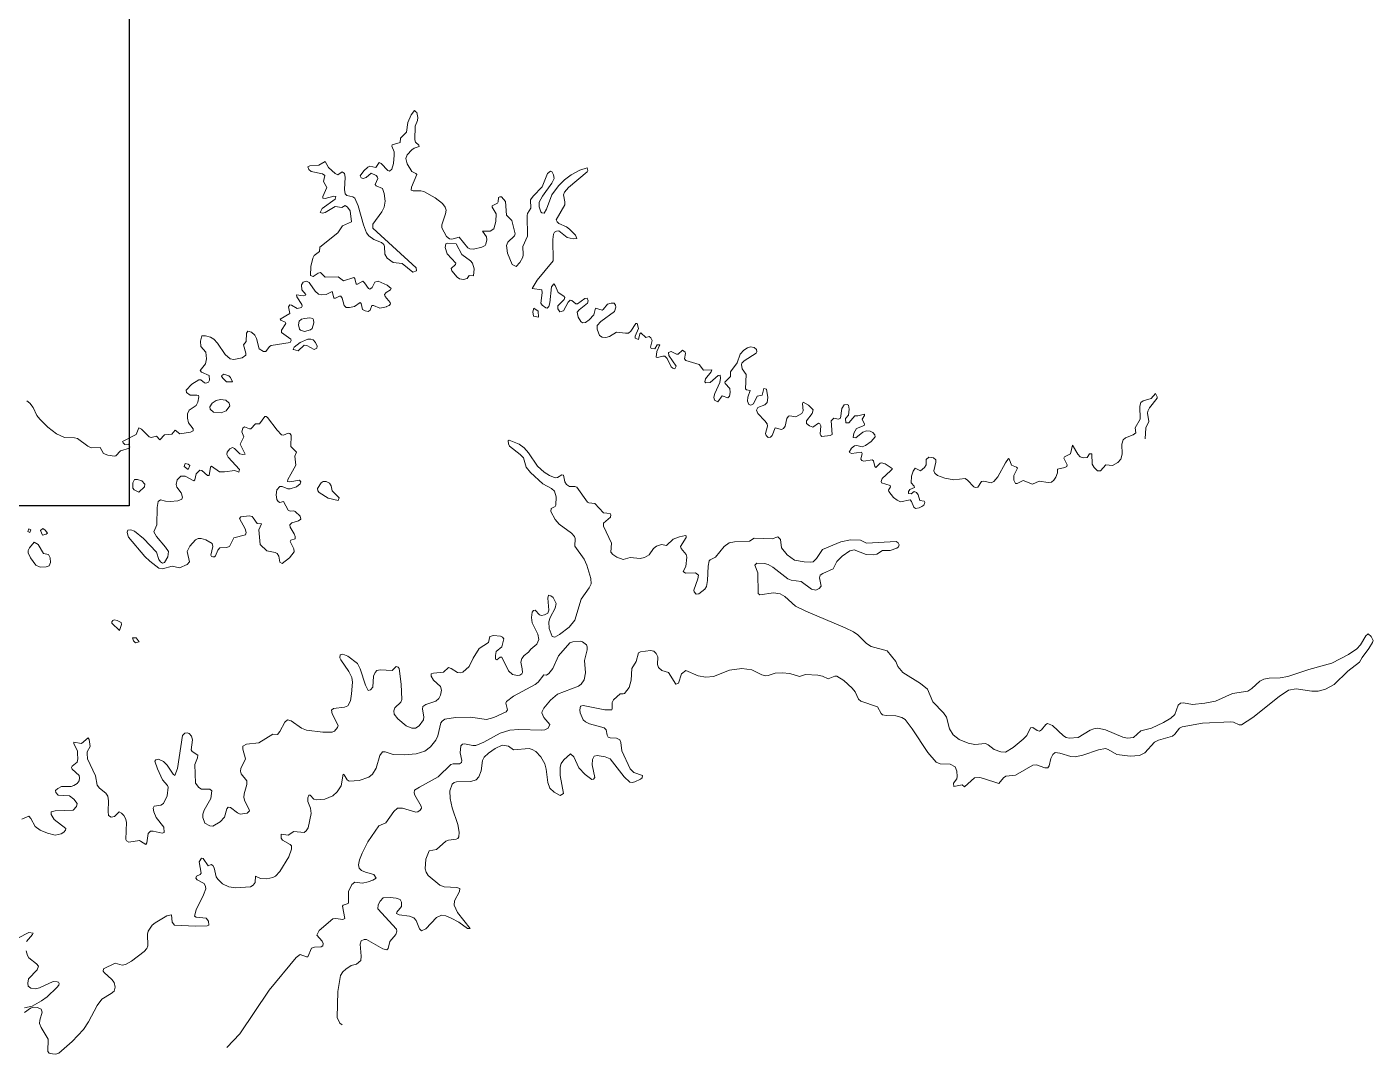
# Model space of a CAD drawing. Header units: feet. Extents: x -72 to 1107026, y -16 to 8357890.
# Drawn here: x 839074 to 883198, y 8104472 to 8138151 of the extents above; entities that cross this region are included whole.
import ezdxf

# ---------------------------------------------------------------- set-up
doc = ezdxf.new("R2010")
doc.units = ezdxf.units.FT
doc.header["$LTSCALE"] = 10
doc.header["$MEASUREMENT"] = 0
doc.layers.get('0').update_dxf_attribs({"linetype": 'CONTINUOUS'})
doc.layers.add('CURVAS_PERU_500_PSAD-18', color=23, linetype='CONTINUOUS', lineweight=5)

msp = doc.modelspace()

# ---------------------------------------------------------------- linework, layer by layer
at = {"color": 1}
msp.add_lwpolyline([(842429, 8122447), (719447, 8122447), (719447, 8280092), (842429, 8280092)], close=True, dxfattribs=at)
msp.add_lwpolyline([(842429, 8122447), (719447, 8122447), (719447, 8280092), (842429, 8280092)], close=True, dxfattribs=at)
at = {"layer": 'CURVAS_PERU_500_PSAD-18'}
for points in [[(851819, 8135371), (851773, 8135407), (851668, 8135271), (851554, 8135021), (851513, 8134702), (851323, 8134506), (851303, 8134359), (851044, 8134286), (851039, 8134238), (851108, 8134051), (851110, 8133951), (851088, 8133677), (851033, 8133486), (850954, 8133426), (850907, 8133439), (850688, 8133677), (850622, 8133705), (850508, 8133546), (850313, 8133582), (850246, 8133549), (850117, 8133431), (850002, 8133269), (850029, 8133201), (850099, 8133179), (850193, 8133210), (850362, 8133357), (850516, 8133282), (850570, 8133230), (850580, 8133183), (850488, 8132982), (850520, 8132945), (850725, 8132853), (850787, 8132691), (850813, 8132443), (850784, 8132246), (850707, 8132089), (850415, 8131683), (850415, 8131553), (851833, 8130251), (851838, 8130157), (851724, 8130115), (851371, 8130391), (851077, 8130422), (850879, 8130573), (850800, 8130700), (850797, 8130949), (850774, 8131020), (850695, 8131079), (850441, 8131182), (850283, 8131304), (850205, 8131402), (850106, 8131658), (849930, 8132284), (849820, 8132535), (849758, 8132577), (849565, 8132628), (849508, 8132674), (849480, 8132821), (849504, 8133220), (849485, 8133342), (849407, 8133402), (849266, 8133306), (849174, 8133340), (848958, 8133547), (848855, 8133741), (848644, 8133615), (848345, 8133593), (848279, 8133565), (848318, 8133476), (848394, 8133412), (848760, 8133333), (848841, 8133280), (848800, 8133086), (848899, 8132888), (848774, 8132590), (848774, 8132541), (848846, 8132529), (849136, 8132604), (849204, 8132594), (849180, 8132503), (848755, 8132194), (848687, 8132065), (848757, 8132048), (848855, 8132068), (849173, 8132263), (849395, 8132234), (849500, 8132299), (849583, 8132246), (849669, 8132124), (849712, 8131763), (849419, 8131625), (849263, 8131400), (848679, 8130930), (848669, 8130788), (848489, 8130653), (848442, 8130566), (848385, 8130298), (848371, 8129998), (848460, 8129970), (848625, 8130082), (848695, 8130100), (848852, 8129945), (849276, 8129957), (849454, 8129830), (849785, 8129933), (849824, 8129907), (849864, 8129713), (849912, 8129718), (850086, 8129810), (850144, 8129765), (850266, 8129576), (850309, 8129554), (850391, 8129606), (850476, 8129786), (850592, 8129820), (850887, 8129685), (851017, 8129571), (850996, 8129529), (850846, 8129438), (850798, 8129383), (850820, 8129313), (850980, 8129120), (850995, 8129073), (850949, 8129017), (850865, 8128979)], [(854984, 8130364), (854830, 8130733), (854795, 8130979), (854838, 8131095), (855056, 8131301), (855072, 8131371), (854967, 8131808), (854797, 8131984), (854757, 8132431), (854624, 8132576), (854575, 8132585), (854533, 8132563), (854522, 8132414), (854499, 8132370), (854320, 8132288), (854327, 8132239), (854451, 8132025), (854443, 8131775), (854382, 8131533), (854257, 8131457), (854012, 8131453), (854142, 8131273), (854149, 8131173), (854121, 8131027), (854091, 8130987), (853981, 8130927), (853715, 8130864), (853591, 8130874), (853523, 8130906), (853245, 8131256), (852999, 8131195), (852925, 8131200), (852832, 8131283), (852677, 8131566), (852679, 8131666), (852794, 8132023), (852811, 8132146), (852783, 8132241), (852692, 8132360), (852456, 8132544), (852085, 8132751), (851988, 8132774), (851738, 8132772), (851672, 8132802), (851675, 8132899), (851852, 8133311), (851826, 8133349), (851691, 8133410), (851537, 8133667), (851494, 8133836), (851534, 8133952), (851686, 8134117), (851763, 8134181), (851931, 8134228), (851916, 8134271), (851810, 8134376), (851794, 8134450), (851797, 8134899), (851879, 8135080), (851892, 8135179), (851850, 8135348), (851819, 8135371)], [(875730, 8124641), (875754, 8125010), (875849, 8125212), (875803, 8125482), (875811, 8125557), (875873, 8125665), (876124, 8125975), (876126, 8126024), (876065, 8126131), (875923, 8125967), (875658, 8125896), (875582, 8125835), (875555, 8125714), (875565, 8125289), (875405, 8125010), (875417, 8124837), (875339, 8124777), (875084, 8124673), (875007, 8124611), (874963, 8124469), (874970, 8124144), (874934, 8123974), (874833, 8123864), (874658, 8123768), (874439, 8123797), (874260, 8123594), (874163, 8123597), (874056, 8123701), (873995, 8123810), (873974, 8124154), (873908, 8124154), (873821, 8124037), (873697, 8124027), (873600, 8124050), (873515, 8124139), (873345, 8124442), (873285, 8124156), (873087, 8124055), (873063, 8124014), (873166, 8123788), (873162, 8123739), (873097, 8123704), (872854, 8123648), (872852, 8123530), (872794, 8123392), (872730, 8123285), (872652, 8123225), (872553, 8123216), (872256, 8123254), (872030, 8123155), (871732, 8123277), (871531, 8123180), (871482, 8123179), (871427, 8123289), (871419, 8123438), (871542, 8123681), (871509, 8123715), (871348, 8123778), (871274, 8123989), (871253, 8123999), (871147, 8123860), (870894, 8123400), (870769, 8123244), (870680, 8123206), (870436, 8123258), (870362, 8123251), (870245, 8123062), (870156, 8123050), (870109, 8123066), (869907, 8123287), (869823, 8123341), (869454, 8123304), (869159, 8123357), (868924, 8123441), (868829, 8123522), (868803, 8123592), (868867, 8123883), (868862, 8123958), (868786, 8124018), (868639, 8124047), (868551, 8123965), (868547, 8123793), (868493, 8123709), (868359, 8123599), (868190, 8123688), (868124, 8123585), (868070, 8123418), (868052, 8123197), (868159, 8123092), (868170, 8123048), (868009, 8122985), (867968, 8122922), (867966, 8122853), (868062, 8122839), (868159, 8122916), (868228, 8122889), (868288, 8122811), (868341, 8122620), (868487, 8122599), (868509, 8122558), (868475, 8122466), (868412, 8122425), (868323, 8122380), (868201, 8122359), (868145, 8122405), (868071, 8122591), (868022, 8122645), (867712, 8122574), (867601, 8122632), (867483, 8122724), (867320, 8122915), (867319, 8122964), (867380, 8123073), (867370, 8123118), (867085, 8123204), (867071, 8123251), (867104, 8123343), (867385, 8123591), (867436, 8123647), (867430, 8123670), (867201, 8123823), (867084, 8123862), (867039, 8123843), (866901, 8123701), (866868, 8123734), (866818, 8123927), (866780, 8123958), (866510, 8123916), (866439, 8123933), (866412, 8123974), (866452, 8124169), (866425, 8124206), (866105, 8124161), (866026, 8124212), (866105, 8124337), (866204, 8124413), (866277, 8124421), (866448, 8124382), (866564, 8124423), (866745, 8124556), (866875, 8124708), (866869, 8124779), (866804, 8124854), (866713, 8124895), (866590, 8124909), (866473, 8124869), (866246, 8124673), (866152, 8124687), (866179, 8124832), (866265, 8124983), (866518, 8125080), (866526, 8125128), (866456, 8125288), (866531, 8125409), (866526, 8125450), (866307, 8125399), (866208, 8125402), (866014, 8125175), (865919, 8125168), (865909, 8125314), (866007, 8125423), (866024, 8125622), (866002, 8125744), (865961, 8125771), (865864, 8125765), (865782, 8125643), (865736, 8125324), (865671, 8125294), (865526, 8125321), (865440, 8125236), (865466, 8124790), (865405, 8124750), (865133, 8124725), (865091, 8124751), (865074, 8124798), (865092, 8125072), (865063, 8125139), (865019, 8125154), (864837, 8125027), (864720, 8125066), (864624, 8125145), (864628, 8125239), (864814, 8125474), (864843, 8125593), (864687, 8125752), (864513, 8125845), (864491, 8125806), (864518, 8125558), (864471, 8125472), (864277, 8125363), (864082, 8125404), (864035, 8125393), (863985, 8125307), (863922, 8125065), (863871, 8124980), (863807, 8124946), (863595, 8125006), (863503, 8124751), (863446, 8124703), (863375, 8124686), (863302, 8124752), (863279, 8124823), (863344, 8125063), (863334, 8125137), (863265, 8125240), (863036, 8125471), (862991, 8125585), (863027, 8125673), (863259, 8125765), (863332, 8125831), (863358, 8126003), (863317, 8126274), (863226, 8126297), (863170, 8126081), (863006, 8126039), (862889, 8125792), (862803, 8125746), (862736, 8125769), (862691, 8125884), (862708, 8126007), (862781, 8126225), (862659, 8126253), (862622, 8126284), (862646, 8126756), (862519, 8126938), (862492, 8127084), (862507, 8127131), (862581, 8127199), (862980, 8127456), (862999, 8127501), (862984, 8127574), (862913, 8127640), (862790, 8127659), (862694, 8127633), (862569, 8127551), (862448, 8127425), (862357, 8127141), (862133, 8126842), (862139, 8126694), (861950, 8126500), (861966, 8126454), (862117, 8126292), (862125, 8126167), (862101, 8126045), (862052, 8125992), (861865, 8126053), (861724, 8125856), (861615, 8125911), (861592, 8126006), (861622, 8126127), (861789, 8126490), (861811, 8126639), (861800, 8126737), (861735, 8126721), (861474, 8126489), (861327, 8126477), (861298, 8126515), (861311, 8126612), (861504, 8126842), (861523, 8126908), (861251, 8126892), (861105, 8127087), (860674, 8127214), (860632, 8127272), (860663, 8127443), (860645, 8127490), (860567, 8127548), (860417, 8127421), (860368, 8127424), (860188, 8127510), (860098, 8127473), (860118, 8127382), (860352, 8127028), (860315, 8126942), (860243, 8126963), (860186, 8127010), (860056, 8127280), (859988, 8127352), (859914, 8127354), (859746, 8127307), (859700, 8127321), (859717, 8127513), (859822, 8127727), (859727, 8127726), (859655, 8127596), (859530, 8127609), (859512, 8127651), (859570, 8127865), (859527, 8127955), (859473, 8128005), (859355, 8127969), (859197, 8128125), (859168, 8128092), (859122, 8127901), (859009, 8127943), (859009, 8128014), (859123, 8128262), (859078, 8128430), (859036, 8128426), (858872, 8128175), (858794, 8128115), (858695, 8128107), (858399, 8128145), (858171, 8127996), (858051, 8127965), (857926, 8127975), (857844, 8128028), (857769, 8128239), (857770, 8128363), (857884, 8128495), (858328, 8128818), (858379, 8128957), (858365, 8129030), (858320, 8129089), (858221, 8129097), (858102, 8129062), (857967, 8128885), (857924, 8128861), (857712, 8128924), (857657, 8128710), (857503, 8128547), (857381, 8128459), (857285, 8128448), (857227, 8128495), (857140, 8128631), (857112, 8128801), (857172, 8128880), (857445, 8129097), (857465, 8129168), (857433, 8129261), (857365, 8129243), (857119, 8129074), (857070, 8129077), (856931, 8129184), (856884, 8129196), (856815, 8129126), (856660, 8128841), (856545, 8128804), (856476, 8128905), (856471, 8129003), (856682, 8129213), (856700, 8129284), (856677, 8129327), (856489, 8129447), (856393, 8129678), (856343, 8129723), (856268, 8129626), (856216, 8129104), (856176, 8128986), (856128, 8128930), (856079, 8128938), (855959, 8129026), (855924, 8129091), (855967, 8129437), (855946, 8129533), (855631, 8129571), (855794, 8129850), (856319, 8130481), (856317, 8131181), (856336, 8131355), (856371, 8131420), (856435, 8131458), (856509, 8131460), (856785, 8131248), (856979, 8131204), (857101, 8131215), (857051, 8131325), (856861, 8131523), (856761, 8131598), (856508, 8131706), (856452, 8131756), (856424, 8131824), (856705, 8132321), (856709, 8132421), (856667, 8132641), (856691, 8132738), (856824, 8132885), (857440, 8133396), (857464, 8133438), (857435, 8133531), (857199, 8133459), (856915, 8133300), (856695, 8133135), (856498, 8132943), (856276, 8132642), (856101, 8132174), (856026, 8132046), (855952, 8132056), (855914, 8132086), (855864, 8132254), (855866, 8132403), (855970, 8132602), (856284, 8133023), (856353, 8133182), (856337, 8133305), (856281, 8133416), (856235, 8133421), (856135, 8133347), (855962, 8132907), (855668, 8132601), (855583, 8132479), (855593, 8132206), (855487, 8132038), (855467, 8131966), (855480, 8131292), (855328, 8130951), (855340, 8130677), (855324, 8130604), (855229, 8130429), (855110, 8130301), (854984, 8130364)], [(848282, 8129795), (848240, 8129820), (848123, 8129779), (848070, 8129698), (848089, 8129526), (848218, 8129374), (848209, 8129354), (848125, 8129334), (847905, 8129370), (847921, 8129299), (848080, 8129045), (848096, 8128998), (848079, 8128954), (847936, 8128920), (847742, 8129033), (847695, 8129038), (847652, 8128978), (847689, 8128760), (847374, 8128566), (847401, 8128531), (847539, 8128472), (847565, 8128432), (847417, 8128203), (847419, 8128132), (847723, 8127915), (847739, 8127870), (847701, 8127809), (847085, 8127710), (847022, 8127671), (846906, 8127509), (846833, 8127504), (846689, 8127598), (846601, 8127935), (846549, 8128048), (846430, 8128139), (846311, 8128171), (846274, 8128113), (846265, 8127839), (846176, 8127722), (846253, 8127459), (846252, 8127386), (846129, 8127304), (845861, 8127247), (845739, 8127270), (845573, 8127412), (845318, 8127783), (845199, 8127910), (845092, 8127974), (844925, 8128026), (844804, 8128017), (844759, 8127851), (844773, 8127677), (844933, 8127490), (844964, 8127269), (844928, 8127099), (844755, 8126889), (844799, 8126833), (845047, 8126720), (845061, 8126574), (845028, 8126508), (844938, 8126467), (844891, 8126480), (844779, 8126580), (844708, 8126583), (844477, 8126437), (844289, 8126237), (844305, 8126169), (844423, 8126078), (844647, 8126075), (844695, 8126063), (844713, 8126018), (844673, 8125849), (844616, 8125739), (844392, 8125582), (844341, 8125470), (844342, 8125321), (844374, 8125174), (844520, 8124972), (844524, 8124904), (844434, 8124862), (844086, 8124810), (843931, 8124933), (843826, 8124803), (843579, 8124771), (843425, 8124610), (843317, 8124736), (843148, 8124694), (843077, 8124712), (842829, 8124958), (842745, 8125010), (842654, 8124786), (842212, 8124557), (842223, 8124512), (842279, 8124464), (842403, 8124468), (842447, 8124380), (842432, 8124336), (842145, 8124252), (841992, 8124091), (841945, 8124078), (841723, 8124109), (841585, 8124167), (841480, 8124358), (841183, 8124346), (841072, 8124402), (840731, 8124654), (840634, 8124679), (840310, 8124684), (840038, 8124806), (839764, 8125024), (839499, 8125290), (839404, 8125406), (839273, 8125675), (839164, 8125812), (839066, 8125889)], [(848344, 8129741), (848323, 8129771), (848282, 8129795)], [(849031, 8129451), (848882, 8129377), (848733, 8129367), (848635, 8129386), (848522, 8129483), (848344, 8129741)], [(849086, 8129446), (849078, 8129475), (849031, 8129451)], [(850865, 8128979), (850858, 8128975), (850638, 8128932), (850432, 8129020), (850383, 8129021), (850321, 8128860), (850260, 8128825), (850162, 8128842), (850074, 8128890), (850026, 8129081), (849994, 8129112), (849814, 8128981), (849642, 8128950), (849542, 8128956), (849467, 8129017), (849404, 8129258), (849366, 8129322), (849318, 8129323), (849184, 8129257), (849136, 8129262), (849086, 8129446)], [(842801, 8111452), (842968, 8111343), (843006, 8111396), (843049, 8111699), (843119, 8111782), (843217, 8111783), (843507, 8111714), (843576, 8111736), (843561, 8111907), (843311, 8112229), (843232, 8112412), (843209, 8112538), (843242, 8112603), (843465, 8112634), (843547, 8112683), (843666, 8112940), (843705, 8113220), (843677, 8113283), (843519, 8113466), (843349, 8113825), (843271, 8114079), (843301, 8114115), (843391, 8114137), (843551, 8114063), (843668, 8113950), (843864, 8113646), (843926, 8113609), (844007, 8113834), (844175, 8114917), (844253, 8114993), (844330, 8115010), (844394, 8114980), (844471, 8114897), (844496, 8114778), (844452, 8114444), (844495, 8114389), (844675, 8114276), (844666, 8114188), (844576, 8113962), (844599, 8113352), (844714, 8113213), (844792, 8113157), (845073, 8113154), (845133, 8113102), (845107, 8112850), (844884, 8112474), (844835, 8112337), (844835, 8112231), (844904, 8112038), (845066, 8111952), (845165, 8111950), (845413, 8112087), (845547, 8112240), (845624, 8112518), (845672, 8112571), (845745, 8112553), (845972, 8112381), (846067, 8112338), (846297, 8112367), (846370, 8112443), (846363, 8112490), (846217, 8112766), (846184, 8112886), (846197, 8113010), (846284, 8113314), (846284, 8113434), (846101, 8113663), (846069, 8113749), (846089, 8113840), (846234, 8114150), (846150, 8114475), (846156, 8114568), (846270, 8114634), (846676, 8114679), (847131, 8114958), (847286, 8114952), (847365, 8115051), (847523, 8115355), (847620, 8115429), (847738, 8115402), (848075, 8115155), (848243, 8115088), (848777, 8115028), (849083, 8115023), (849151, 8115058), (849259, 8115181), (849272, 8115249), (849075, 8115628), (849055, 8115746), (849127, 8115801), (849478, 8115843), (849592, 8115893), (849676, 8116054), (849715, 8116289), (849744, 8116662), (849725, 8116815), (849624, 8117017), (849367, 8117401), (849332, 8117466), (849337, 8117567), (849429, 8117585), (849592, 8117524), (849904, 8117281), (850000, 8117104), (850167, 8116570), (850256, 8116391), (850331, 8116414), (850410, 8116504), (850439, 8116860), (850490, 8116986), (850540, 8117045), (850653, 8117074), (851042, 8117053), (851172, 8117176), (851244, 8117157), (851274, 8117111), (851346, 8116602), (851358, 8116095), (851331, 8116006), (851136, 8115826), (851104, 8115728), (851111, 8115621), (851228, 8115461), (851509, 8115231), (851686, 8115162), (851810, 8115162), (851936, 8115240), (852075, 8115436), (852085, 8115533), (852036, 8115780), (852055, 8115864), (852145, 8115929), (852475, 8116048), (852573, 8116135), (852635, 8116244), (852658, 8116402), (852632, 8116524), (852403, 8116729), (852324, 8116862), (852325, 8116939), (852401, 8116964), (852732, 8116991), (852897, 8117149), (852982, 8117119), (853185, 8116985), (853289, 8116970), (853360, 8116992), (853572, 8117176), (853699, 8117453), (853893, 8117767), (854199, 8117972), (854252, 8118161), (854370, 8118192), (854593, 8118170), (854662, 8118142), (854705, 8118084), (854636, 8117820), (854455, 8117668), (854429, 8117546), (854435, 8117421), (854471, 8117394), (854587, 8117483), (854636, 8117484), (854863, 8117043), (854985, 8116920), (855155, 8116886), (855229, 8116897), (855293, 8116936), (855316, 8116980), (855310, 8117104), (855266, 8117325), (855300, 8117444), (855375, 8117543), (855514, 8117648), (855590, 8117753), (855785, 8117910), (855852, 8118065), (855821, 8118236), (855634, 8118617), (855613, 8118790), (855632, 8118964), (855683, 8119017), (855731, 8119022), (855870, 8118879), (855940, 8118856), (856039, 8118870), (856148, 8118929), (856177, 8119022), (856152, 8119421), (856173, 8119516), (856245, 8119501), (856326, 8119443), (856424, 8119243), (856392, 8119098), (856222, 8118792), (856176, 8118650), (856192, 8118427), (856286, 8118169), (856380, 8118143), (856531, 8118228), (856847, 8118474), (857035, 8118698), (857243, 8119389), (857498, 8119758), (857563, 8119893), (857555, 8120066), (857429, 8120498), (857334, 8120702), (857032, 8121130), (857045, 8121377), (857027, 8121448), (856921, 8121555), (856516, 8121846), (856393, 8122004), (856247, 8122266), (856255, 8122360), (856390, 8122425), (856410, 8122469), (856421, 8122744), (856362, 8122933), (856269, 8123015), (855984, 8123170), (855575, 8123537), (855438, 8123715), (855346, 8124026), (855243, 8124135), (854888, 8124409), (854857, 8124477), (854853, 8124576), (854885, 8124606), (855205, 8124468), (855368, 8124352), (855518, 8124185), (855811, 8123749), (856033, 8123548), (856203, 8123443), (856388, 8123368), (856461, 8123379), (856612, 8123466), (856658, 8123457), (856704, 8123238), (856756, 8123153), (856859, 8123085), (857034, 8123086), (857102, 8123059), (857447, 8122570), (857490, 8122546), (857686, 8122530), (857975, 8122221), (858195, 8122194), (858212, 8122148), (858198, 8122075), (857975, 8121876), (857975, 8121785), (858238, 8121219), (858214, 8120924), (858277, 8120848), (858405, 8120770), (858614, 8120687), (858852, 8120752), (859175, 8120724), (859322, 8120749), (859470, 8120840), (859609, 8121048), (859706, 8121126), (859871, 8121181), (860042, 8121148), (860256, 8121352), (860465, 8121434), (860660, 8121476), (860679, 8121461), (860687, 8121412), (860502, 8121117), (860516, 8121045), (860678, 8120855), (860706, 8120760), (860668, 8120463), (860580, 8120290), (860662, 8120242), (860987, 8120251), (861084, 8120179), (861066, 8120057), (860936, 8119679), (860944, 8119630), (861005, 8119552), (861100, 8119559), (861292, 8119719), (861344, 8119803), (861381, 8120000), (861399, 8120474), (861434, 8120646), (861468, 8120682), (861649, 8120765), (861930, 8121116), (862091, 8121231), (862262, 8121266), (862761, 8121292), (862906, 8121388), (863506, 8121367), (863690, 8121431), (863775, 8121344), (863804, 8121072), (863991, 8120838), (864235, 8120667), (864554, 8120607), (864753, 8120596), (864850, 8120617), (864953, 8120726), (865150, 8121016)], [(839145, 8121053), (839118, 8120980), (839120, 8120905), (839190, 8120746), (839370, 8120506), (839505, 8120437), (839704, 8120448), (839707, 8120449)], [(839707, 8120449), (839799, 8120478), (839849, 8120590), (839838, 8120739), (839786, 8120851), (839620, 8120886), (839438, 8121184), (839314, 8121261), (839153, 8121073), (839145, 8121053)], [(865150, 8121016), (865752, 8121266), (866069, 8121336), (866393, 8121320), (866595, 8121229), (867569, 8121277), (867631, 8121238), (867665, 8121172), (867644, 8121101), (867583, 8121056), (867372, 8120985), (867122, 8120985), (866932, 8120866), (866836, 8120842), (866587, 8120857), (866189, 8121003), (866045, 8120969), (865801, 8120795), (865616, 8120627), (865502, 8120383), (865159, 8120233), (865078, 8120175), (865053, 8120082), (865104, 8119813), (865044, 8119735), (864933, 8119681), (864788, 8119712), (864450, 8119967), (864129, 8120013), (864011, 8120052), (863521, 8120439), (863371, 8120528), (863250, 8120559), (863001, 8120565), (862929, 8120503), (863029, 8120249), (863042, 8119574), (863097, 8119527), (863541, 8119597), (863761, 8119560), (863913, 8119475), (864267, 8119159), (864601, 8118989), (865897, 8118451), (866167, 8118319), (866308, 8118216), (866597, 8117938), (866741, 8117839), (867268, 8117690), (867555, 8117342), (867622, 8117182), (867780, 8116988), (868358, 8116624), (868588, 8116432), (868770, 8116022), (869115, 8115661), (869220, 8115521), (869314, 8115133), (869435, 8114945), (869628, 8114787), (869928, 8114663), (870149, 8114623), (870496, 8114654), (870586, 8114612), (870783, 8114459), (870995, 8114383), (871144, 8114376), (871406, 8114520), (871728, 8114797), (871849, 8114923), (871973, 8115167), (872043, 8115178), (872190, 8115084), (872262, 8115065), (872326, 8115103), (872469, 8115276), (872531, 8115316), (872687, 8115244), (873052, 8114902), (873139, 8114853), (873237, 8114835), (873536, 8114853), (873930, 8115095), (874046, 8115139), (874173, 8115153), (874426, 8115107), (874990, 8114863), (875144, 8114833), (875346, 8114851), (875586, 8115076), (875932, 8115163), (876332, 8115346), (876573, 8115488), (876701, 8115601), (876811, 8115909), (876887, 8115982), (876979, 8115987), (877276, 8115933), (877682, 8115973), (878032, 8116043), (878589, 8116292), (879092, 8116375), (879219, 8116455), (879489, 8116699), (879621, 8116765), (879793, 8116794), (880157, 8116805), (880404, 8116848), (881090, 8117085), (881845, 8117284), (882396, 8117579), (882666, 8117761), (882785, 8117888), (882962, 8118190), (883039, 8118250), (883131, 8118169), (883198, 8118036), (883184, 8117964), (883063, 8117773), (882836, 8117480), (882754, 8117326), (882368, 8117030), (881925, 8116589), (881635, 8116442), (881395, 8116374), (881195, 8116375), (880675, 8116447), (880430, 8116404), (880120, 8116195), (879261, 8115507), (878882, 8115264), (878808, 8115264), (878628, 8115352), (878531, 8115370), (877607, 8115317), (876941, 8115205), (876857, 8115153), (876701, 8114957), (876624, 8114894), (876168, 8114766), (876032, 8114702), (875715, 8114350), (875540, 8114260), (875241, 8114236), (874795, 8114292), (874520, 8114463), (874425, 8114488), (874203, 8114449), (873683, 8114270), (873438, 8114220), (873289, 8114231), (872931, 8114343), (872782, 8114355), (872706, 8114293), (872632, 8114163), (872582, 8113918), (872542, 8113856), (872444, 8113855), (872162, 8113957), (872040, 8113942), (871478, 8113616), (871158, 8113589), (871081, 8113526), (870935, 8113340), (870433, 8113512), (870312, 8113539), (870129, 8113532), (869809, 8113231), (869725, 8113298), (869456, 8113245), (869445, 8113351), (869549, 8113501), (869570, 8113570), (869554, 8113752), (869498, 8113892), (869337, 8113975), (869013, 8113987), (868880, 8114039), (868609, 8114359), (868095, 8115140), (867863, 8115441), (867756, 8115507), (867552, 8115562), (867236, 8115572), (867119, 8115597), (867069, 8115644), (866959, 8115856), (866403, 8116047), (866334, 8116113), (866222, 8116351), (866119, 8116465), (865851, 8116722), (865626, 8116868), (865558, 8116864), (865334, 8116776), (865149, 8116867), (865000, 8116894), (864591, 8116916), (864397, 8116855), (864081, 8116955), (863827, 8116973), (863598, 8116959), (863374, 8116883), (863278, 8116874), (863161, 8116910), (862836, 8117072), (862506, 8117111), (862101, 8117063), (861580, 8116856), (861328, 8116825), (861079, 8116875), (860667, 8117047), (860532, 8116941), (860434, 8116632), (860344, 8116605), (860104, 8116984), (859889, 8117054), (859773, 8117150), (859740, 8117244), (859753, 8117492), (859696, 8117611), (859627, 8117683), (859511, 8117701), (859188, 8117666), (859123, 8117630), (859043, 8117348), (858904, 8117113), (858877, 8116737), (858817, 8116495), (858664, 8116299), (858620, 8116280), (858522, 8116289), (858298, 8116091), (858254, 8116002), (858262, 8115803), (858242, 8115759), (858019, 8115762), (857308, 8115901), (857214, 8115880), (857192, 8115759), (857205, 8115660), (857310, 8115435), (857381, 8115365), (857517, 8115303), (857999, 8115172), (858065, 8115101), (858090, 8114928), (858124, 8114863), (858195, 8114840), (858394, 8114833), (858503, 8114774), (858545, 8114685), (858572, 8114413), (858846, 8113824), (858971, 8113704), (859251, 8113605), (859237, 8113534), (859185, 8113481), (859005, 8113394), (858907, 8113373), (858835, 8113390), (858652, 8113560), (858189, 8114149), (858032, 8114222), (857760, 8114260), (857664, 8114236), (857608, 8114127), (857606, 8113953), (857688, 8113536), (857641, 8113482), (857593, 8113477), (857372, 8113640), (857161, 8113854), (856998, 8114217), (856893, 8114320), (856673, 8114121), (856590, 8113997), (856548, 8113879), (856549, 8113605), (856663, 8113016), (856548, 8112951), (856351, 8113065), (856219, 8113195), (856146, 8113376), (856094, 8113817), (856050, 8113988), (855920, 8114213), (855755, 8114388), (855631, 8114464), (855540, 8114486), (855020, 8114444), (854854, 8114566), (854648, 8114596), (854420, 8114490), (854202, 8114341), (854058, 8114202), (854002, 8114099), (853966, 8113761), (853881, 8113561), (853801, 8113465), (853621, 8113412), (853149, 8113398), (853076, 8113373), (853017, 8113320), (852941, 8113105), (852948, 8112852), (853009, 8112551), (853202, 8111997), (853240, 8111753), (853228, 8111600), (853198, 8111545), (853144, 8111514), (852897, 8111486), (852800, 8111451), (852495, 8111180), (852259, 8111141), (852151, 8110864), (852128, 8110547), (852157, 8110434), (852227, 8110332), (852611, 8110007), (852755, 8109960), (853165, 8109937), (853263, 8109899), (853256, 8109807), (853092, 8109494), (853078, 8109356), (853190, 8109119), (853604, 8108586), (853512, 8108589), (853236, 8108792), (852981, 8108929), (852804, 8109006), (852662, 8109025), (852499, 8108948), (852150, 8108583), (852006, 8108510), (851947, 8108575), (851837, 8108852), (851759, 8108942), (851611, 8108994), (851276, 8109037), (851191, 8109078), (851203, 8109127), (851354, 8109315), (851355, 8109453), (851308, 8109543), (851172, 8109588), (850983, 8109611), (850753, 8109590), (850648, 8109485), (850590, 8109363), (850581, 8109231), (851183, 8108573), (851200, 8108504), (851165, 8108398), (850965, 8108168), (850910, 8107939), (850869, 8107891), (850737, 8107920), (850208, 8108230), (850131, 8108234), (850028, 8108181), (849994, 8108072), (850034, 8107679), (850014, 8107535), (849872, 8107417), (849700, 8107380), (849526, 8107257), (849428, 8107169), (849352, 8107044), (849263, 8106527), (849246, 8105674), (849328, 8105486), (849408, 8105434)], [(841586, 8107271), (841970, 8107456), (842191, 8107383), (842306, 8107406), (842503, 8107518), (842920, 8107837), (843004, 8107931), (843040, 8108018), (843025, 8108407), (843052, 8108501), (843182, 8108696), (843277, 8108780), (843658, 8109005), (843818, 8109042), (843833, 8108799), (843914, 8108697), (844601, 8108666), (844982, 8108675), (845031, 8108704), (845023, 8108827), (844948, 8108931), (844622, 8108957), (844571, 8108999), (844619, 8109204), (844862, 8109696), (844935, 8109891), (844930, 8109970), (844881, 8110065), (844653, 8110183), (844606, 8110235), (844629, 8110310), (844757, 8110364), (844782, 8110399), (844723, 8110777), (844799, 8110899), (844846, 8110881), (845012, 8110642), (845109, 8110690), (845171, 8110654), (845207, 8110583), (845274, 8110282), (845333, 8110202), (845487, 8110057), (845692, 8109959), (845919, 8109926), (846407, 8109954), (846493, 8110010), (846555, 8110098), (846563, 8110300), (846728, 8110233), (846938, 8110222), (847135, 8110257), (847220, 8110307), (847368, 8110455), (847657, 8110938), (847747, 8111194), (847746, 8111296), (847698, 8111343), (847448, 8111482), (847409, 8111554), (847408, 8111681), (847632, 8111647), (847825, 8111771), (848164, 8111742), (848232, 8111790), (848289, 8111893), (848388, 8112363), (848373, 8112540), (848284, 8112752), (848283, 8112874), (848311, 8112966), (848355, 8112956), (848482, 8112832), (848553, 8112807), (848834, 8112834), (849098, 8112934), (849248, 8113071), (849374, 8113269), (849441, 8113648), (849474, 8113628), (849573, 8113465), (849636, 8113423), (849965, 8113442), (850285, 8113548), (850398, 8113647), (850525, 8113847), (850642, 8114267), (850727, 8114384), (850812, 8114382), (851083, 8114290), (851445, 8114287), (851832, 8114317), (852113, 8114404), (852299, 8114545), (852480, 8114767), (852540, 8114902), (852644, 8115328), (852685, 8115392), (852772, 8115454), (853121, 8115503), (853609, 8115516), (854139, 8115442), (854379, 8115511), (854777, 8115697), (854822, 8115756), (854772, 8115974), (854793, 8116036), (855028, 8116203), (855737, 8116587), (855836, 8116665), (856021, 8116908), (856101, 8116899), (856183, 8116955), (856307, 8117117), (856502, 8117532), (856874, 8117952), (856967, 8117988), (857219, 8118008), (857288, 8117987), (857412, 8117894), (857439, 8117830), (857433, 8117728), (857350, 8117374), (857386, 8116976), (857342, 8116741), (857241, 8116602), (857156, 8116540), (856468, 8116271), (856234, 8116073), (856022, 8115812), (855959, 8115709), (855955, 8115659), (856015, 8115510), (856217, 8115279), (856161, 8115163), (856049, 8115103), (855947, 8115092), (855201, 8115117), (854900, 8115093), (854591, 8114993), (854045, 8114698), (853790, 8114592), (853687, 8114585), (853418, 8114641), (853354, 8114636), (853298, 8114576), (853274, 8114351), (853330, 8114100), (853321, 8114030), (853251, 8113993), (853041, 8113990), (852973, 8113964), (852553, 8113558), (851941, 8113229), (851781, 8113120), (851771, 8113043), (851794, 8112963), (851998, 8112599), (852005, 8112535), (851963, 8112465), (851891, 8112412), (851819, 8112401), (851382, 8112540), (851225, 8112531), (851101, 8112426), (850838, 8112052), (850604, 8111953), (850253, 8111426), (850062, 8111064), (849977, 8110845), (849943, 8110676), (849969, 8110573), (850036, 8110493), (850171, 8110433), (850448, 8110359), (850517, 8110245), (850411, 8110173), (850259, 8110118), (850078, 8110077), (849826, 8110112), (849722, 8110036), (849613, 8109806), (849609, 8109424), (849576, 8109393), (849435, 8109353), (849413, 8109320), (849499, 8108922), (849431, 8108882), (849201, 8108920), (849105, 8108905), (848658, 8108522), (848572, 8108372), (848755, 8108176), (848781, 8108097), (848772, 8108017), (848715, 8107988), (848497, 8107976), (848405, 8107945), (848280, 8107665), (848240, 8107660), (848033, 8107734), (847897, 8107634), (847016, 8106571), (846053, 8105139), (845625, 8104691)], [(840733, 8114327), (840727, 8114415), (840611, 8114647), (840607, 8114694), (840861, 8114657), (841080, 8114844), (841116, 8114790), (841145, 8114556), (841049, 8114377), (841052, 8114324)], [(838910, 8112177), (839131, 8112275), (839207, 8112198), (839344, 8111930), (839505, 8111814), (839747, 8111712), (839995, 8111652), (840196, 8111698), (840285, 8111747), (840342, 8111816), (840347, 8111864), (839967, 8112161), (839870, 8112322), (839865, 8112410), (840000, 8112449), (840591, 8112474), (840700, 8112585), (840719, 8112688), (840615, 8112832), (840470, 8112941), (840093, 8112960), (840021, 8113050), (840013, 8113119), (840082, 8113185), (840210, 8113240), (840519, 8113250), (840614, 8113274), (840724, 8113349), (840784, 8113428), (840802, 8113532), (840783, 8113608), (840562, 8113811), (840532, 8113864), (840556, 8113915), (840716, 8114038), (840746, 8114156), (840733, 8114327)], [(841052, 8114324), (841064, 8114148), (841325, 8113596), (841376, 8113293), (841455, 8113196), (841660, 8113026), (841728, 8112926), (841753, 8112779), (841734, 8112430), (841750, 8112291), (841837, 8112245), (841949, 8112258), (842094, 8112412), (842169, 8112373), (842248, 8112293), (842307, 8112195), (842334, 8112075), (842314, 8111512), (842341, 8111469), (842414, 8111425), (842764, 8111477), (842801, 8111452)], [(838772, 8108277), (839135, 8108462), (839275, 8108436), (839259, 8108388), (839058, 8108166)], [(839048, 8107860), (839089, 8107708), (839137, 8107623), (839391, 8107436), (839453, 8107351), (839410, 8107238), (839130, 8106934), (839099, 8106800), (839115, 8106698), (839206, 8106628), (839346, 8106607), (839489, 8106647), (839929, 8106857), (840063, 8106846), (840108, 8106826), (840129, 8106786), (840116, 8106729), (840051, 8106654), (839739, 8106352), (839556, 8106216), (839245, 8106042), (838990, 8105983)], [(838999, 8105830), (839189, 8105973), (839277, 8106010), (839416, 8105999), (839539, 8105940), (839568, 8105843), (839496, 8105580), (839489, 8105477), (839541, 8105340), (839767, 8104962), (839759, 8104552), (839801, 8104505), (839907, 8104475), (840019, 8104472), (840116, 8104499), (840560, 8104884), (840924, 8105275), (841093, 8105527), (841381, 8106070), (841524, 8106275), (841840, 8106461), (841929, 8106539), (841962, 8106663), (841930, 8106821), (841857, 8106918), (841608, 8107149), (841578, 8107189), (841582, 8107269), (841586, 8107271)]]:
    msp.add_lwpolyline(points, dxfattribs=at)
for points in [[(852780, 8130917), (852845, 8130711), (853135, 8130404), (853125, 8130358), (852978, 8130226), (853003, 8130157), (853173, 8129941), (853256, 8129886), (853379, 8129874), (853501, 8129900), (853572, 8129996), (853716, 8129995), (853730, 8130218), (853676, 8130409), (853609, 8130483), (853324, 8130684), (853147, 8131042), (852849, 8131065), (852810, 8131038)], [(848174, 8128165), (848366, 8128219), (848426, 8128263), (848480, 8128453), (848471, 8128552), (848440, 8128590), (848343, 8128608), (848169, 8128588), (848072, 8128564), (847992, 8128506), (847971, 8128385), (848005, 8128240), (848038, 8128203)], [(855837, 8128639), (855830, 8128835), (855684, 8128925), (855652, 8128811), (855680, 8128665)], [(847960, 8127529), (848158, 8127717), (848254, 8127705), (848493, 8127570), (848576, 8127617), (848591, 8127687), (848538, 8127800), (848454, 8127892), (848384, 8127916), (848285, 8127909), (848030, 8127807), (847835, 8127652), (847801, 8127587), (847817, 8127569)], [(845811, 8126514), (845614, 8126514), (845492, 8126636), (845457, 8126703), (845467, 8126726), (845530, 8126762), (845696, 8126714), (845747, 8126660)], [(845444, 8125496), (845605, 8125563), (845722, 8125723), (845704, 8125817), (845590, 8125912), (845417, 8125932), (845272, 8125901), (845150, 8125813), (845064, 8125692), (845076, 8125622), (845188, 8125524)], [(847727, 8123486), (847892, 8123780), (847852, 8124075), (847914, 8124207), (847720, 8124396), (847739, 8124766), (847689, 8124821), (847642, 8124836), (847483, 8124765), (847414, 8124780), (847275, 8124924), (846960, 8125344), (846921, 8125374), (846871, 8125373), (846692, 8125137), (846570, 8125137), (846415, 8124977), (846366, 8124975), (846203, 8125036), (846147, 8124993), (846122, 8124871), (846187, 8124713), (846064, 8124470), (846224, 8124140), (846151, 8124127), (846056, 8124154), (845880, 8124330), (845814, 8124363), (845725, 8124320), (845632, 8124204), (845626, 8124131), (845674, 8124044), (846045, 8123638), (846020, 8123547), (845886, 8123606), (845555, 8123561), (845381, 8123565), (845123, 8123752), (845094, 8123714), (845043, 8123445), (844998, 8123439), (844811, 8123604), (844740, 8123615), (844617, 8123493), (844579, 8123298), (844545, 8123267), (844262, 8123423), (844115, 8123423), (843998, 8123297), (843968, 8123151), (843992, 8123055), (844128, 8122879), (844169, 8122735), (844154, 8122664), (844015, 8122611), (843766, 8122591), (843616, 8122596), (843450, 8122650), (843375, 8122589), (843343, 8122395), (843334, 8121820), (843238, 8121593), (843320, 8121439), (843613, 8121098), (843709, 8120952), (843697, 8120781), (843580, 8120590), (843514, 8120566), (843454, 8120610), (843399, 8120692), (843324, 8120930), (842892, 8121381), (842601, 8121616), (842483, 8121658), (842385, 8121654), (842364, 8121585), (842378, 8121486), (842407, 8121417), (842941, 8120788), (843101, 8120630), (843396, 8120399), (843518, 8120387), (843830, 8120474), (844071, 8120413), (844322, 8120520), (844404, 8120613), (844331, 8120948), (844419, 8121128), (844599, 8121333), (844689, 8121376), (844788, 8121377), (844933, 8121338), (845144, 8121208), (845172, 8121116), (845098, 8120826), (845123, 8120786), (845171, 8120771), (845220, 8120777), (845253, 8120813), (845329, 8120998), (845392, 8121074), (845615, 8121084), (845709, 8121112), (845859, 8121395), (846240, 8121498), (846258, 8121569), (846230, 8121690), (846037, 8122038), (846088, 8122089), (846361, 8122117), (846458, 8122093), (846495, 8122060), (846619, 8121874), (846766, 8121856), (846679, 8121658), (846718, 8121185), (846942, 8120968), (847211, 8120915), (847277, 8120881), (847333, 8120800), (847359, 8120602), (847443, 8120559), (847680, 8120742), (847831, 8120938), (847826, 8121036), (847703, 8121280), (847725, 8121320), (847865, 8121367), (847871, 8121441), (847838, 8121535), (847707, 8121748), (847691, 8121820), (847758, 8121889), (847971, 8121961), (848053, 8122014), (848030, 8122107), (847870, 8122265), (847825, 8122284), (847701, 8122273), (847637, 8122310), (847485, 8122592), (847368, 8122555), (847304, 8122593), (847267, 8122656), (847248, 8122805), (847269, 8122978), (847367, 8123087), (847441, 8123085), (847623, 8123004), (847698, 8123006), (847911, 8123075), (848028, 8123166), (848056, 8123235), (848007, 8123288), (847687, 8123238), (847615, 8123245), (847621, 8123317)], [(844358, 8123644), (844417, 8123776), (844354, 8123816), (844256, 8123831), (844228, 8123740)], [(842746, 8122891), (842923, 8123068), (842940, 8123162), (842841, 8123270), (842696, 8123311), (842598, 8123310), (842541, 8123203), (842548, 8123030), (842592, 8122971)], [(849274, 8122618), (849306, 8122710), (849075, 8122937), (849049, 8123108), (848993, 8123191), (848886, 8123249), (848787, 8123241), (848721, 8123206), (848601, 8123019), (848605, 8122945), (848649, 8122885), (848943, 8122698)], [(839170, 8121569), (839200, 8121664), (839137, 8121695), (839105, 8121603)], [(839585, 8121481), (839519, 8121641), (839594, 8121703), (839677, 8121655), (839743, 8121551), (839708, 8121518)], [(842113, 8118360), (841860, 8118600), (841857, 8118648), (841886, 8118689), (841932, 8118705), (842031, 8118690), (842164, 8118626), (842178, 8118555)], [(842755, 8117991), (842636, 8117954), (842566, 8118023), (842530, 8118115), (842651, 8118119)]]:
    msp.add_lwpolyline(points, close=True, dxfattribs=at)

doc.saveas('drawing.dxf')
